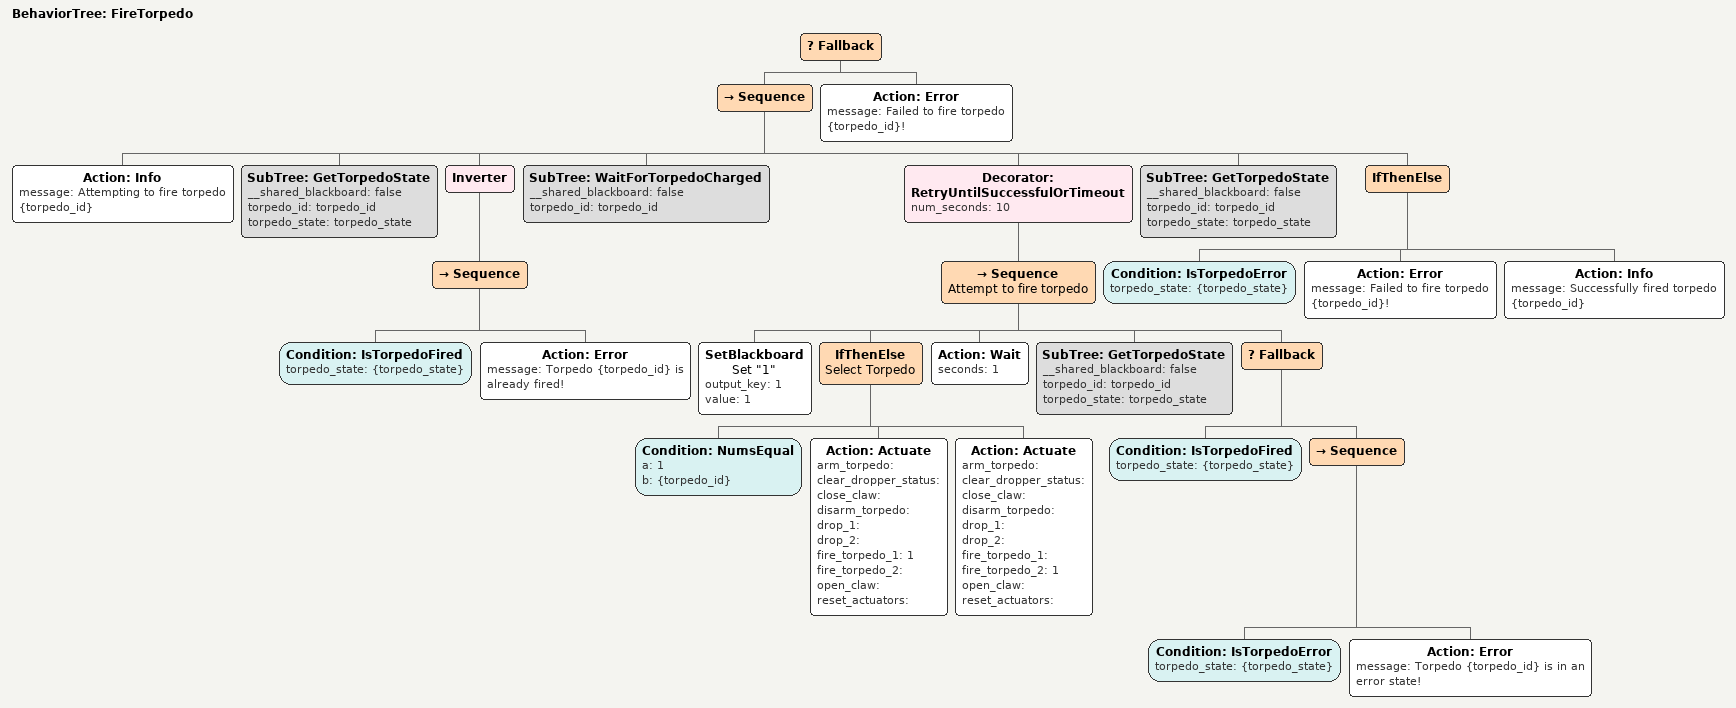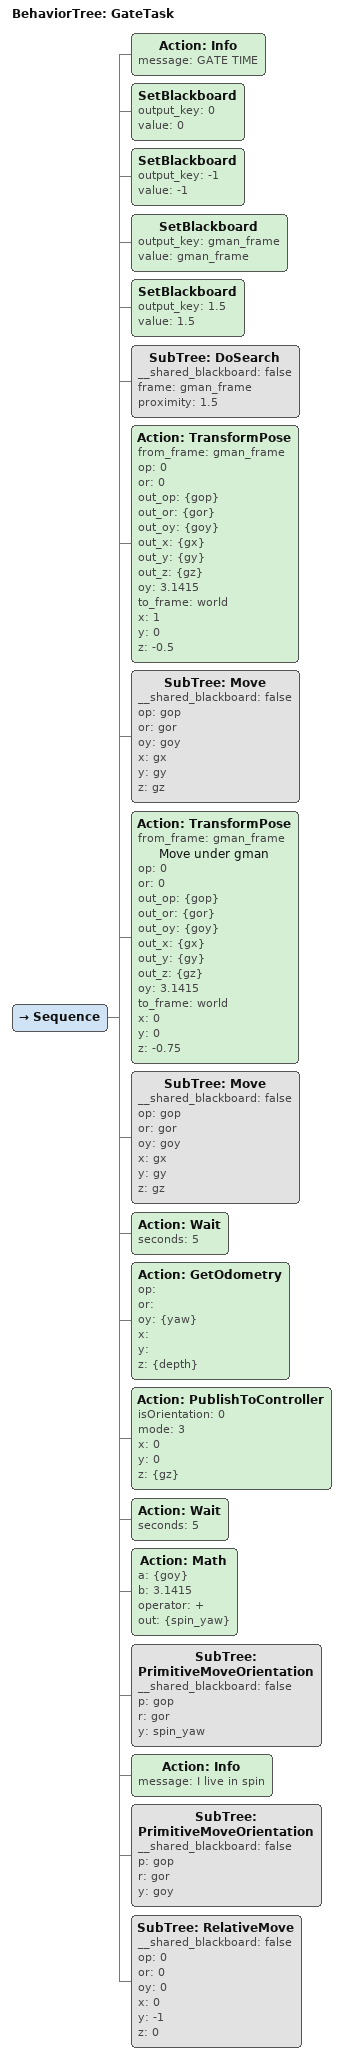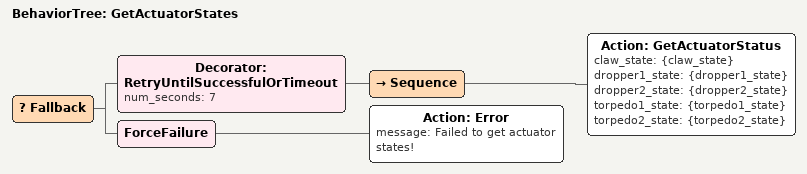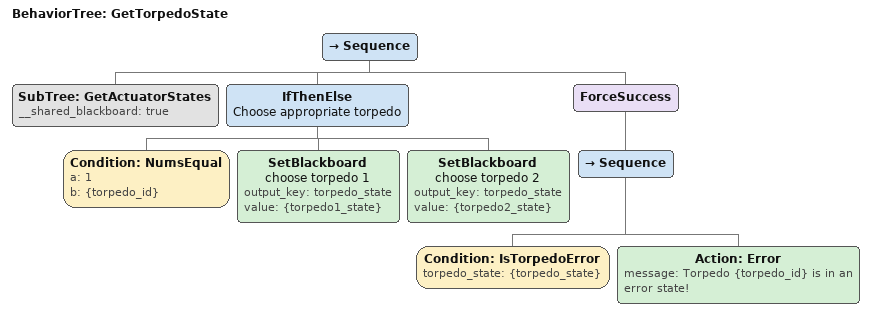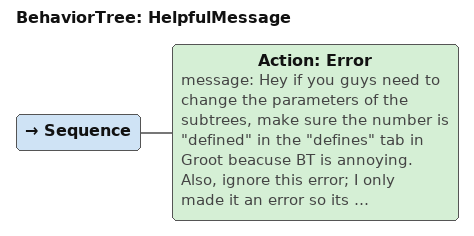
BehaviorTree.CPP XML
<BehaviorTree ID="FireTorpedo">
    <Fallback>
        <Sequence>
            <Action ID="Info" message="Attempting to fire torpedo {torpedo_id}"/>
            <SubTree ID="GetTorpedoState" __shared_blackboard="false" torpedo_id="torpedo_id" torpedo_state="torpedo_state"/>
            <Inverter>
                <Sequence>
                    <Condition ID="IsTorpedoFired" torpedo_state="{torpedo_state}"/>
                    <Action ID="Error" message="Torpedo {torpedo_id} is already fired!"/>
                </Sequence>
            </Inverter>
            <SubTree ID="WaitForTorpedoCharged" __shared_blackboard="false" torpedo_id="torpedo_id"/>
            <Decorator ID="RetryUntilSuccessfulOrTimeout" num_seconds="10">
                <Sequence name="Attempt to fire torpedo">
                    <SetBlackboard name="Set &quot;1&quot;" output_key="1" value="1"/>
                    <IfThenElse name="Select Torpedo">
                        <Condition ID="NumsEqual" a="1" b="{torpedo_id}"/>
                        <Action ID="Actuate" arm_torpedo="" clear_dropper_status="" close_claw="" disarm_torpedo="" drop_1="" drop_2="" fire_torpedo_1="1" fire_torpedo_2="" open_claw="" reset_actuators=""/>
                        <Action ID="Actuate" arm_torpedo="" clear_dropper_status="" close_claw="" disarm_torpedo="" drop_1="" drop_2="" fire_torpedo_1="" fire_torpedo_2="1" open_claw="" reset_actuators=""/>
                    </IfThenElse>
                    <Action ID="Wait" seconds="1"/>
                    <SubTree ID="GetTorpedoState" __shared_blackboard="false" torpedo_id="torpedo_id" torpedo_state="torpedo_state"/>
                    <Fallback>
                        <Condition ID="IsTorpedoFired" torpedo_state="{torpedo_state}"/>
                        <Sequence>
                            <Condition ID="IsTorpedoError" torpedo_state="{torpedo_state}"/>
                            <Action ID="Error" message="Torpedo {torpedo_id} is in an error state!"/>
                        </Sequence>
                    </Fallback>
                </Sequence>
            </Decorator>
            <SubTree ID="GetTorpedoState" __shared_blackboard="false" torpedo_id="torpedo_id" torpedo_state="torpedo_state"/>
            <IfThenElse>
                <Condition ID="IsTorpedoError" torpedo_state="{torpedo_state}"/>
                <Action ID="Error" message="Failed to fire torpedo {torpedo_id}!"/>
                <Action ID="Info" message="Successfully fired torpedo {torpedo_id}"/>
            </IfThenElse>
        </Sequence>
        <Action ID="Error" message="Failed to fire torpedo {torpedo_id}!"/>
    </Fallback>
</BehaviorTree>

<BehaviorTree ID="GateTask">
    <Sequence>
        <Action ID="Info" message="GATE TIME"/>
        <SetBlackboard output_key="0" value="0"/>
        <SetBlackboard output_key="-1" value="-1"/>
        <SetBlackboard output_key="gman_frame" value="gman_frame"/>
        <SetBlackboard output_key="1.5" value="1.5"/>
        <SubTree ID="DoSearch" __shared_blackboard="false" frame="gman_frame" proximity="1.5"/>
        <Action ID="TransformPose" from_frame="gman_frame" op="0" or="0" out_op="{gop}" out_or="{gor}" out_oy="{goy}" out_x="{gx}" out_y="{gy}" out_z="{gz}" oy="3.1415" to_frame="world" x="1" y="0" z="-0.5"/>
        <SubTree ID="Move" __shared_blackboard="false" op="gop" or="gor" oy="goy" x="gx" y="gy" z="gz"/>
        <Action ID="TransformPose" from_frame="gman_frame" name=" Move under gman" op="0" or="0" out_op="{gop}" out_or="{gor}" out_oy="{goy}" out_x="{gx}" out_y="{gy}" out_z="{gz}" oy="3.1415" to_frame="world" x="0" y="0" z="-0.75"/>
        <SubTree ID="Move" __shared_blackboard="false" op="gop" or="gor" oy="goy" x="gx" y="gy" z="gz"/>
        <Action ID="Wait" seconds="5"/>
        <Action ID="GetOdometry" op="" or="" oy="{yaw}" x="" y="" z="{depth}"/>
        <Action ID="PublishToController" isOrientation="0" mode="3" x="0" y="0" z="{gz}"/>
        <Action ID="Wait" seconds="5"/>
        <Action ID="Math" a="{goy}" b="3.1415" operator="+" out="{spin_yaw}"/>
        <SubTree ID="PrimitiveMoveOrientation" __shared_blackboard="false" p="gop" r="gor" y="spin_yaw"/>
        <Action ID="Info" message="I live in spin"/>
        <SubTree ID="PrimitiveMoveOrientation" __shared_blackboard="false" p="gop" r="gor" y="goy"/>
        <SubTree ID="RelativeMove" __shared_blackboard="false" op="0" or="0" oy="0" x="0" y="-1" z="0"/>
    </Sequence>
</BehaviorTree>

<BehaviorTree ID="GetActuatorStates">
    <Fallback>
        <Decorator ID="RetryUntilSuccessfulOrTimeout" num_seconds="7">
            <Sequence>
                <Action ID="GetActuatorStatus" claw_state="{claw_state}" dropper1_state="{dropper1_state}" dropper2_state="{dropper2_state}" torpedo1_state="{torpedo1_state}" torpedo2_state="{torpedo2_state}"/>
            </Sequence>
        </Decorator>
        <ForceFailure>
            <Action ID="Error" message="Failed to get actuator states!"/>
        </ForceFailure>
    </Fallback>
</BehaviorTree>

<BehaviorTree ID="GetTorpedoState">
    <Sequence>
        <SubTree ID="GetActuatorStates" __shared_blackboard="true"/>
        <IfThenElse name="Choose appropriate torpedo">
            <Condition ID="NumsEqual" a="1" b="{torpedo_id}"/>
            <SetBlackboard name="choose torpedo 1" output_key="torpedo_state" value="{torpedo1_state}"/>
            <SetBlackboard name="choose torpedo 2" output_key="torpedo_state" value="{torpedo2_state}"/>
        </IfThenElse>
        <ForceSuccess>
            <Sequence>
                <Condition ID="IsTorpedoError" torpedo_state="{torpedo_state}"/>
                <Action ID="Error" message="Torpedo {torpedo_id} is in an error state!"/>
            </Sequence>
        </ForceSuccess>
    </Sequence>
</BehaviorTree>

<BehaviorTree ID="HelpfulMessage">
    <Sequence>
        <Action ID="Error" message="Hey if you guys need to change the parameters of the subtrees, make sure the number is &quot;defined&quot; in the &quot;defines&quot; tab in Groot beacuse BT is annoying. Also, ignore this error; I only made it an error so its distinctive. glhf -- Brach"/>
    </Sequence>
</BehaviorTree>
